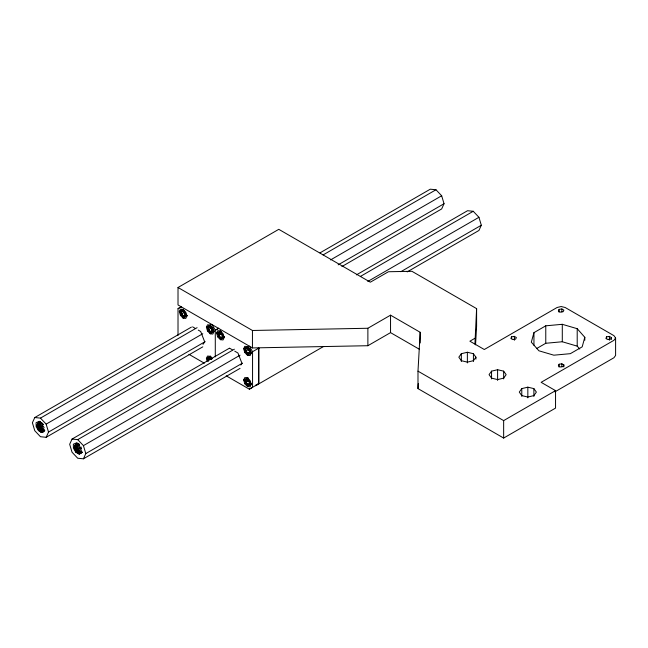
<?xml version="1.0" encoding="UTF-8"?>
<svg xmlns="http://www.w3.org/2000/svg" width="648" height="648" viewBox="0 0 648 648"><rect width="100%" height="100%" fill="white"/><g stroke="black" fill="none" stroke-linecap="round" stroke-linejoin="round"><path stroke-width="0.97" d="M475.543 344.866L476.604 326.09L476.604 308.634L411.926 271.293L388.444 271.739L370.34 282.188L278.778 229.327L178.014 287.501L178.014 304.957L252.445 347.927L367.878 345.716L367.878 328.261L390.541 315.171L420.188 332.294L420.188 342.962M461.327 361.463L461.327 353.711L467.37 352.261L473.421 353.711L475.924 357.202L475.924 359.138M503.65 438.064L503.65 420.609L555.547 390.647L555.547 408.102L503.65 438.064L417.992 388.614L417.992 371.158L420.188 332.294M536.471 348.64L545.77 343.27L545.77 325.814L562.294 324.308L577.206 328.69L584.804 337.3L584.804 340.208M258.358 348.187L258.86 348.187L258.358 348.187L258.86 348.187L258.86 383.576L255.442 385.43M417.992 388.614L418.276 383.632M474.927 344.112L476.604 308.634M74.552 445.929L74.358 447.849L77.347 453.017L79.736 453.973M545.77 325.814L533.944 332.651L531.32 342.185L538.917 350.795L553.829 355.185L570.353 353.67L582.188 346.842L584.804 337.3M38.094 424.626L38.823 422.018M191.395 327.11L34.765 417.539L32.4 422.755L34.765 430.709L40.46 436.72L46.162 437.287L202.792 346.858M46.162 437.287L48.519 432.07L205.149 341.642M229.546 348.122L72.041 439.06L69.676 444.277L72.041 452.231L77.736 458.241L83.43 458.808L240.06 368.38M83.43 458.808L85.795 453.584L242.425 363.155M179.342 311.615L180.444 309.169L183.117 309.436L185.79 312.255L186.899 315.981L185.79 318.427L183.117 318.16L180.444 315.341L179.342 311.615L183.473 309.234M206.404 327.24L207.514 324.794L210.187 325.061L212.852 327.88L213.962 331.606L212.852 334.052L210.187 333.785L207.514 330.966L206.404 327.24L210.535 324.859M216.61 333.137L217.72 330.691L220.393 330.958L223.066 333.777L224.168 337.503L223.066 339.949L220.393 339.682L217.72 336.863L216.61 333.137L220.741 330.747M207.239 361.292L206.404 358.498L207.514 356.052L210.187 356.311L212.188 358.433M243.68 348.762L244.782 346.316L247.455 346.583L250.128 349.402L251.238 353.128L250.128 355.574L247.455 355.307L244.782 352.488L243.68 348.762L247.811 346.38M243.68 380.02L244.782 377.573L247.455 377.833L250.128 380.651L251.238 384.377L250.128 386.824L247.455 386.564L244.782 383.738L243.68 380.02L247.811 377.63M320.023 252.85L430.272 189.192L435.974 189.759L441.669 195.769L444.034 203.723L441.669 208.94L341.917 266.531M356.424 274.874L467.548 210.713L473.243 211.28L478.945 217.291L481.31 225.245L478.945 230.461L407.195 271.885M511.612 336.814L510.875 338.402L512.884 339.56L515.646 339.139L516.375 337.551L514.366 336.385L511.612 336.814L511.612 338.75M559.111 309.388L558.374 310.975L560.39 312.142L563.144 311.712L563.882 310.125L561.865 308.958L559.111 309.388L559.111 312.296M559.111 364.233L558.374 365.828L560.39 366.987L563.144 366.566L563.882 364.97L561.865 363.812L559.111 364.233L559.111 367.149M606.617 336.814L605.88 338.402L607.889 339.56L610.643 339.139L611.38 337.551L609.371 336.385L606.617 336.814L606.617 338.75M41.828 423.509L39.447 421.273L36.061 422.699L36.175 426.659L38.467 430.645L41.561 432.532L43.732 431.487L41.318 430.491L39.35 428.053L38.394 424.246L39.228 422.553M82.264 452.28L80.984 453.017L78.594 452.012L76.626 449.574L75.67 445.759L76.918 443.232M43.351 424.586L41.253 422.577L38.451 422.407L37.236 424.918L38.362 429.146L41.27 431.981L42.711 432.192C39.236 432.062 37.309 428.004 37.187 424.942L38.483 422.383L41.286 422.545L43.432 424.61M81.008 453.001C77.59 455.455 74.269 449.437 74.463 446.464L75.719 443.929L77.622 444.01M38.394 424.246L39.293 422.52M39.601 423.541L40.46 421.848C38.418 424.4 40.67 427.834 42.485 429.818L44.072 430.491M75.67 445.759L76.999 443.192M76.877 445.063L77.736 443.37C75.695 445.913 77.946 449.348 79.761 451.34L82.142 452.345M184.194 312.425L181.27 313.916L183.222 317.285L186.697 315.511L183.416 309.841L181.27 311.315L181.27 313.916L183.222 316.337L185.539 314.726L184.194 312.425L184.194 311.048M211.256 328.05L208.34 329.54L210.284 332.918L213.759 331.144L210.487 325.466L208.34 326.948L208.34 329.54L210.284 331.962L212.803 329.97L210.284 326.77L207.214 327.588L210.284 332.918L214.115 330.934M220.693 331.363L217.42 333.25L220.49 338.807L223.965 337.033L220.693 331.363L218.546 332.837L218.546 335.437L220.49 337.859L222.807 336.247L221.065 334.076L221.065 332.529M248.111 346.785L244.482 348.883L247.56 354.432L251.035 352.658L247.763 346.988L245.608 348.462L245.608 351.062L247.56 353.484L249.877 351.872L248.127 349.701L248.127 348.154M248.111 378.035L244.482 380.133L247.56 385.69L251.035 383.916L247.763 378.246L245.608 379.72L245.608 382.312L247.56 384.734L249.877 383.13L248.127 380.959L248.127 379.404M210.835 356.522L207.214 358.846L210.487 356.724L211.418 358.344M224.524 336.482L220.49 338.807L218.546 335.437L221.47 333.947M251.586 352.107L247.56 354.432L245.608 351.062L248.532 349.572L249.561 350.851M251.586 383.365L247.56 385.69L245.608 382.312L248.532 380.822L249.561 382.101M44.088 430.742L43.254 431.973L41.845 432.135L40.184 431.252L38.637 429.486L37.187 424.942M81.356 452.255L80.522 453.495L79.113 453.657C76.278 452.507 74.471 449.453 74.504 446.432L75.759 443.904L78.53 444.099M202.986 344.347L204.711 341.893L200.678 331.501L198.264 330.107M240.837 365.051L241.988 363.415L237.954 353.022L234.73 351.159M461.327 353.711L458.825 357.202L461.327 360.685L467.37 362.135L473.421 360.685L475.924 357.202M491.557 371.158L489.054 374.649L491.557 378.14L497.599 379.59L503.65 378.14L506.153 374.649L503.65 371.158L497.599 369.716L491.557 371.158L491.557 378.918M521.786 388.614L519.283 392.105L521.786 395.596L527.837 397.038L533.879 395.596L536.382 392.105L533.879 388.614L527.837 387.172L521.786 388.614L521.786 396.374M474.927 338.288L469.889 341.196L484.299 349.515L557.094 307.492L561.128 306.528L565.161 307.492L613.931 335.648L615.6 337.973L613.931 340.305L541.137 382.328L555.547 390.647M178.014 335.381L178.014 308.683L181.238 306.82M226.217 375.832L249.334 389.173L252.558 387.318L252.558 351.718L258.609 348.227L258.609 383.827L255.385 385.69M178.014 308.683L181.472 306.69M181.27 311.315C189.491 310.181 172.522 313.786 183.416 309.841M180.144 311.963L183.222 310.19L186.292 315.511L183.416 317.407L187.045 315.309M183.084 310.635L181.675 311.453L181.675 313.778L183.416 315.949L185.166 315.795M180.444 315.341L182.096 314.385M183.117 318.16L187.248 315.779M34.765 417.539L40.46 418.106L197.089 327.677M323.093 254.931L435.974 189.759M210.284 332.918L213.354 331.144L210.284 325.814L207.214 327.361L210.487 325.466M40.46 418.106L46.162 424.116L202.792 333.688M330.545 259.929L441.669 195.769M207.514 330.966L209.166 330.01M213.646 330.61L210.487 331.574L208.737 329.403L208.34 326.948M218.741 328.204L215.29 330.205L215.29 356.894M210.187 333.785L214.318 331.403M220.49 338.807L223.568 337.033L220.49 331.711L217.42 333.485L220.49 332.667L222.442 334.992L222.442 337.681L220.49 337.859M338.159 264.846L444.034 203.723M217.72 336.863L219.372 335.907M220.393 339.682L224.524 337.292M206.404 358.498L210.535 356.108M207.214 358.846L210.284 357.072L211.604 359.356M210.859 357.113L208.34 358.198L208.34 360.79M72.041 439.06L77.736 439.628L234.365 349.199M360.369 276.453L473.243 211.28M74.463 446.464L75.905 451.008L78.538 453.503L79.979 453.713L78.837 454.054L75.735 452.166L73.451 448.181L73.337 444.212L76.723 442.795L79.105 445.03M247.56 354.432L250.63 352.658L247.56 347.336L244.482 349.11C246.159 347.684 249.585 348.746 245.608 348.462M248.127 347.377L246.013 348.6L246.013 350.924L247.763 353.095L249.504 352.941M77.736 439.628L83.43 445.638L240.06 355.209M367.813 281.451L478.945 217.291M244.782 352.488L246.434 351.532M247.455 355.307L251.586 352.925M400.804 271.714L481.31 225.245M247.56 385.69L250.63 383.916L247.56 378.594L244.482 380.368C246.159 378.934 249.585 380.003 245.608 379.72M247.423 379.04L246.013 379.85L246.013 382.182L247.763 384.353L250.914 383.381M244.782 383.738L246.434 382.79M247.455 386.564L251.586 384.175M249.334 389.173L258.609 383.827M257.321 384.742L323.668 346.437M367.878 345.716L390.541 332.627L419.321 349.24M554.866 391.862L613.931 357.753L615.6 355.428L615.6 337.973M44.339 429.543L41.755 426.627L42.825 426.044L44.161 427.461M81.608 451.057L79.024 448.141L80.101 447.565L81.437 448.975M218.514 328.342L215.29 330.205L212.066 324.616M258.576 383.616L258.803 383.665M545.77 343.27L562.294 341.755L577.206 346.145L579.741 349.013M183.222 316.337L185.166 316.159L185.166 313.47M208.737 327.078L210.487 326.924L212.228 329.095L212.228 331.792L210.284 331.962M218.546 332.837L220.693 332.813M222.442 337.316L220.693 337.47L218.951 335.3L218.951 332.975M247.56 353.484L249.504 353.306L249.504 350.617M208.34 358.198L210.487 358.174L208.737 358.336L208.737 360.661M247.56 384.734L249.504 384.564L249.504 381.866M178.014 287.501L252.445 330.48L367.878 328.261M44.809 430.466L43.108 430.223L40.589 427.299L39.65 423.517L40.387 427.016L42.485 429.818M82.085 451.98L80.384 451.745L77.865 448.813L76.926 445.038L77.663 448.538L79.761 451.34M44.356 431.333L41.853 430.952L39.228 427.688L41.318 430.491L40.662 430.15L38.459 425.412M81.632 452.855L79.129 452.466L76.496 449.202L78.594 452.012L77.938 451.672L75.362 446.14M42.46 432.451L40.071 431.503L37.09 426.327M40.662 430.15L42.314 431.074M77.938 451.672L79.591 452.596M417.992 371.158L503.65 420.609M192.618 326.851L195.04 328.244M229.894 348.373L232.308 349.766M188.941 354.31L204.355 363.204M77.444 443.337L79.599 444.99M80.822 451.956L78.125 449.582L76.78 444.86M43.546 430.434L40.856 428.061L39.236 422.391M247.56 348.292L249.504 350.714L247.56 347.336M220.49 332.667L222.499 335.227M212.601 330.359L210.859 328.188L210.859 326.632M247.56 379.542L249.504 381.964L247.56 378.594M183.222 311.145L185.166 313.567L183.222 310.19M185.539 314.726L183.789 312.555L183.789 311.008M210.284 358.028L211.256 359.235M249.334 346.137L252.558 351.718M244.482 348.883L247.763 354.553M217.42 333.25L220.693 338.928M244.482 380.133L247.763 385.803M207.214 327.361L210.487 333.031M180.144 311.737L183.416 317.407M207.214 358.611L208.526 361.13M220.49 331.711L222.442 335.089M210.284 325.814L212.228 329.192M210.284 357.072L211.742 359.6M83.43 445.638L85.795 453.584M78.991 443.84L80.101 447.565M46.162 424.116L48.519 432.07M41.999 423.257L42.825 426.044M78.084 444.366L79.024 448.141M40.816 422.844L41.755 426.627M75.719 445.735L76.626 449.574M38.443 424.213L39.35 428.053M81.13 446.999L81.308 448.821M75.63 450.66L75.735 452.166M38.362 429.146L38.467 430.645M611.38 337.551L611.38 339.487M609.371 336.385L609.371 340.265M577.206 328.69L577.206 346.145M563.882 364.97L563.882 366.914M562.294 324.308L562.294 341.755M561.865 308.958L561.865 311.874M561.865 363.812L561.865 366.719M533.944 332.651L533.944 345.254M533.879 388.614L533.879 396.374M527.837 387.172L527.837 397.832M514.366 336.385L514.366 340.265M503.65 371.158L503.65 378.918M497.599 369.716L497.599 380.384M473.421 353.711L473.421 361.463M467.37 352.261L467.37 362.929M390.541 315.171L390.541 332.627M252.445 330.48L252.445 347.927M210.859 357.89L210.859 359.438"/></g></svg>
